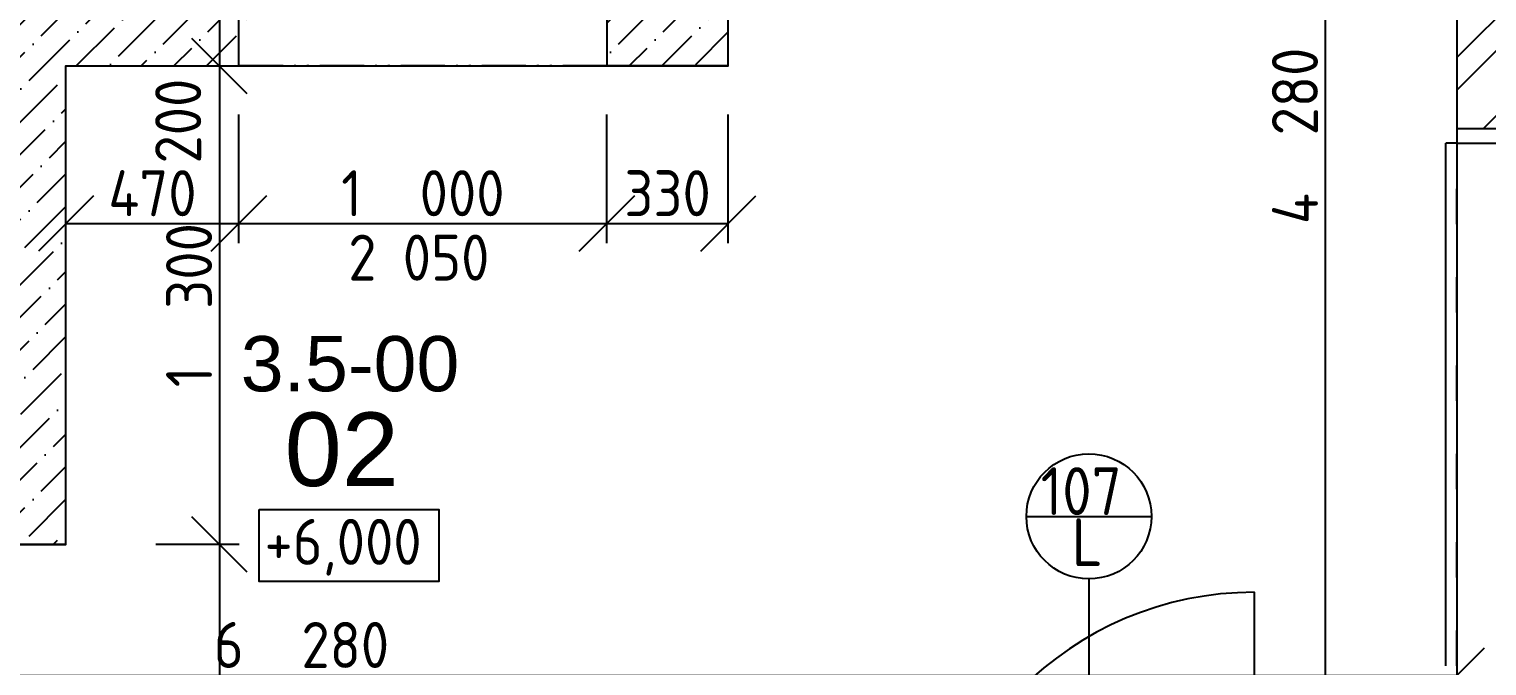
# Model space of a CAD drawing. Extents: x 4511820 to 5180432, y -1526536 to -944957.
# Drawn here: x 5152022 to 5155984, y -1114124 to -1112394 of the extents above; entities that cross this region are included whole.
import ezdxf

# ---------------------------------------------------------------- set-up
doc = ezdxf.new("R2010")
doc.units = 0
doc.header["$MEASUREMENT"] = 0
doc.linetypes.add('ACAD_ISO03W100', pattern=[30, 12, -18])
doc.linetypes.add('ACAD_ISO12W100', pattern=[22, 12, -3, 0.5, -3, 0.5, -3])
doc.layers.get('0').update_dxf_attribs({"linetype": 'CONTINUOUS'})
doc.layers.get('Defpoints').update_dxf_attribs({"color": 61, "linetype": 'CONTINUOUS'})
for name, color, linetype in [('DVERE', 45, 'CONTINUOUS'), ('KÓTY', 4, 'CONTINUOUS'), ('MÚRY', 1, 'CONTINUOUS'), ('Plochy', 41, 'CONTINUOUS'), ('POPIS', 7, 'CONTINUOUS'), ('TENKÁ', 7, 'CONTINUOUS'), ('ŠRAFY', 82, 'CONTINUOUS')]:
    doc.layers.add(name, color=color, linetype=linetype)
doc.styles.add('ARIAL', font='arial.ttf')
doc.styles.add('STYLE1', font='isocp.shx')
doc.dimstyles.new('STANDARD-50', dxfattribs={"dimtxt": 125, "dimasz": 150, "dimexe": 10, "dimexo": 200, "dimgap": 20, "dimtad": 1, "dimdsep": 46, "dimlunit": 6, "dimtxsty": 'STYLE1', "dimblk1": 'OBLIQUE', "dimblk2": 'OBLIQUE', "dimsah": 1, "dimcen": 2.5, "dimse1": 1, "dimse2": 1, "dimadec": 0, "dimazin": 0, "dimtfac": 1, "dimtmove": 1, "dimatfit": 3, "dimldrblk": 'OBLIQUE', "dimfxl": 1, "dimtolj": 1, "dimtzin": 0, "dimarcsym": 0})
pattern_1 = [(45, (650911.81, 347265.67), (33.1456304, 121.533978), [156.25, -31.25, 0, -31.25])]

# ---------------------------------------------------------------- blocks, each defined once
blk = doc.blocks.new('_OBLIQUE')
at = {"color": 0, "linetype": 'ByBlock'}
blk.add_line((-0.5, -0.5), (0.5, 0.5), dxfattribs=at)
blk = doc.blocks.new('*D12603')
at = {"layer": 'Defpoints', "color": 0}
for p in [(5155902.5, -1110544.2), (5159049, -1110544.2), (5155902.5, -1116824.2)]:
    blk.add_point(p, dxfattribs=at)
at = {"layer": 'KÓTY', "color": 0, "lineweight": -2}
blk.add_line((5159049, -1116824.2), (5159049, -1110544.2), dxfattribs=at)
at = {"layer": 'KÓTY', "color": 0, "linetype": 'ByBlock', "lineweight": -2, "xscale": 150, "yscale": 150, "zscale": 150}
for p, rotation in [((5159049, -1110544.2), 90), ((5159049, -1116824.2), 270)]:
    blk.add_blockref('_OBLIQUE', p, dxfattribs=dict(at, rotation=rotation))
at = {"layer": 'KÓTY', "color": 0, "insert": (5158966.5, -1113684.2), "char_height": 125, "attachment_point": 5, "rotation": 90, "style": 'STYLE1'}
blk.add_mtext('\\A1;6ﾠ280', dxfattribs=at)
blk = doc.blocks.new('*D17965')
at = {"layer": 'Defpoints', "color": 0}
for p in [(5152312.5, -1112294.2), (5152312.5, -1112494.2), (5152539.5, -1112494.2)]:
    blk.add_point(p, dxfattribs=at)
at = {"layer": 'KÓTY', "color": 0, "lineweight": -2}
blk.add_line((5152539.5, -1112294.2), (5152539.5, -1112494.2), dxfattribs=at)
at = {"layer": 'KÓTY', "color": 0, "linetype": 'ByBlock', "lineweight": -2, "xscale": 150, "yscale": 150, "zscale": 150}
for p, rotation in [((5152539.5, -1112294.2), 90), ((5152539.5, -1112494.2), 270)]:
    blk.add_blockref('_OBLIQUE', p, dxfattribs=dict(at, rotation=rotation))
at = {"layer": 'KÓTY', "color": 0, "insert": (5152427.5, -1112644), "char_height": 125, "attachment_point": 5, "rotation": 90, "style": 'STYLE1'}
blk.add_mtext('\\A1;200', dxfattribs=at)
blk = doc.blocks.new('*D17968')
at = {"layer": 'Defpoints', "color": 0}
for p in [(5152312.5, -1112494.2), (5152312.5, -1113794.2), (5152539.5, -1113794.2)]:
    blk.add_point(p, dxfattribs=at)
at = {"layer": 'KÓTY', "color": 0, "lineweight": -2}
blk.add_line((5152539.5, -1112494.2), (5152539.5, -1113794.2), dxfattribs=at)
at = {"layer": 'KÓTY', "color": 0, "linetype": 'ByBlock', "lineweight": -2, "xscale": 150, "yscale": 150, "zscale": 150}
for p, rotation in [((5152539.5, -1112494.2), 90), ((5152539.5, -1113794.2), 270)]:
    blk.add_blockref('_OBLIQUE', p, dxfattribs=dict(at, rotation=rotation))
at = {"layer": 'KÓTY', "color": 0, "insert": (5152457, -1113144.2), "char_height": 125, "attachment_point": 5, "rotation": 90, "style": 'STYLE1'}
blk.add_mtext('\\A1;1ﾠ300', dxfattribs=at)
blk = doc.blocks.new('*D17969')
at = {"layer": 'Defpoints', "color": 0}
for p in [(5152312.5, -1113794.2), (5152312.5, -1116824.2), (5152539.5, -1116824.2)]:
    blk.add_point(p, dxfattribs=at)
at = {"layer": 'KÓTY', "color": 0, "lineweight": -2}
blk.add_line((5152539.5, -1113794.2), (5152539.5, -1116824.2), dxfattribs=at)
at = {"layer": 'KÓTY', "color": 0, "linetype": 'ByBlock', "lineweight": -2, "xscale": 150, "yscale": 150, "zscale": 150}
for p, rotation in [((5152539.5, -1113794.2), 90), ((5152539.5, -1116824.2), 270)]:
    blk.add_blockref('_OBLIQUE', p, dxfattribs=dict(at, rotation=rotation))
at = {"layer": 'KÓTY', "color": 0, "insert": (5152457, -1115309.2), "char_height": 125, "attachment_point": 5, "rotation": 90, "style": 'STYLE1'}
blk.add_mtext('\\A1;3ﾠ030', dxfattribs=at)
blk = doc.blocks.new('*D18133')
at = {"layer": 'Defpoints', "color": 0}
for p in [(5155902.5, -1114150), (5149622.5, -1115254.2), (5155902.5, -1115254.2)]:
    blk.add_point(p, dxfattribs=at)
at = {"layer": 'KÓTY', "color": 0, "lineweight": -2}
blk.add_line((5149622.5, -1114150), (5155902.5, -1114150), dxfattribs=at)
at = {"layer": 'KÓTY', "color": 0, "linetype": 'ByBlock', "lineweight": -2, "xscale": 150, "yscale": 150, "zscale": 150, "rotation": 180}
blk.add_blockref('_OBLIQUE', (5149622.5, -1114150), dxfattribs=at)
at = {"layer": 'KÓTY', "color": 0, "linetype": 'ByBlock', "lineweight": -2, "xscale": 150, "yscale": 150, "zscale": 150}
blk.add_blockref('_OBLIQUE', (5155902.5, -1114150), dxfattribs=at)
at = {"layer": 'KÓTY', "color": 0, "insert": (5152762.5, -1114067.5), "char_height": 125, "attachment_point": 5, "style": 'STYLE1'}
blk.add_mtext('\\A1;6ﾠ280', dxfattribs=at)
blk = doc.blocks.new('*D18136')
at = {"layer": 'Defpoints', "color": 0}
for p in [(5155545, -1110544.2), (5155902.5, -1110544.2), (5155902.5, -1114824.2)]:
    blk.add_point(p, dxfattribs=at)
at = {"layer": 'KÓTY', "color": 0, "lineweight": -2}
blk.add_line((5155545, -1114824.2), (5155545, -1110544.2), dxfattribs=at)
at = {"layer": 'KÓTY', "color": 0, "linetype": 'ByBlock', "lineweight": -2, "xscale": 150, "yscale": 150, "zscale": 150}
for p, rotation in [((5155545, -1110544.2), 90), ((5155545, -1114824.2), 270)]:
    blk.add_blockref('_OBLIQUE', p, dxfattribs=dict(at, rotation=rotation))
at = {"layer": 'KÓTY', "color": 0, "insert": (5155462.5, -1112684.2), "char_height": 125, "attachment_point": 5, "rotation": 90, "style": 'STYLE1'}
blk.add_mtext('\\A1;4ﾠ280', dxfattribs=at)
blk = doc.blocks.new('*D18297')
at = {"layer": 'Defpoints', "color": 0}
for p in [(5152122.5, -1112494.2), (5152592.5, -1112494.2), (5152592.5, -1112922.5)]:
    blk.add_point(p, dxfattribs=at)
at = {"layer": 'KÓTY', "color": 0, "lineweight": -2}
blk.add_line((5152122.5, -1112922.5), (5152592.5, -1112922.5), dxfattribs=at)
at = {"layer": 'KÓTY', "color": 0, "linetype": 'ByBlock', "lineweight": -2, "xscale": 150, "yscale": 150, "zscale": 150, "rotation": 180}
blk.add_blockref('_OBLIQUE', (5152122.5, -1112922.5), dxfattribs=at)
at = {"layer": 'KÓTY', "color": 0, "linetype": 'ByBlock', "lineweight": -2, "xscale": 150, "yscale": 150, "zscale": 150}
blk.add_blockref('_OBLIQUE', (5152592.5, -1112922.5), dxfattribs=at)
at = {"layer": 'KÓTY', "color": 0, "insert": (5152357.5, -1112840), "char_height": 125, "attachment_point": 5, "style": 'STYLE1'}
blk.add_mtext('\\A1;470', dxfattribs=at)
blk = doc.blocks.new('*D18298')
at = {"layer": 'Defpoints', "color": 0}
for p in [(5152592.5, -1112494.2), (5153592.5, -1112494.2), (5153592.5, -1112922.5)]:
    blk.add_point(p, dxfattribs=at)
at = {"layer": 'KÓTY', "color": 0, "lineweight": -2}
blk.add_line((5152592.5, -1112922.5), (5153592.5, -1112922.5), dxfattribs=at)
at = {"layer": 'KÓTY', "color": 0, "linetype": 'ByBlock', "lineweight": -2, "xscale": 150, "yscale": 150, "zscale": 150, "rotation": 180}
blk.add_blockref('_OBLIQUE', (5152592.5, -1112922.5), dxfattribs=at)
at = {"layer": 'KÓTY', "color": 0, "linetype": 'ByBlock', "lineweight": -2, "xscale": 150, "yscale": 150, "zscale": 150}
blk.add_blockref('_OBLIQUE', (5153592.5, -1112922.5), dxfattribs=at)
at = {"layer": 'KÓTY', "color": 0, "insert": (5153092.5, -1112840), "char_height": 125, "attachment_point": 5, "style": 'STYLE1'}
blk.add_mtext('\\A1;1ﾠ000', dxfattribs=at)
blk = doc.blocks.new('*D18299')
at = {"layer": 'Defpoints', "color": 0}
for p in [(5153592.5, -1112494.2), (5153922.5, -1112494.2), (5153922.5, -1112922.5)]:
    blk.add_point(p, dxfattribs=at)
at = {"layer": 'KÓTY', "color": 0, "lineweight": -2}
blk.add_line((5153592.5, -1112922.5), (5153922.5, -1112922.5), dxfattribs=at)
at = {"layer": 'KÓTY', "color": 0, "linetype": 'ByBlock', "lineweight": -2, "xscale": 150, "yscale": 150, "zscale": 150, "rotation": 180}
blk.add_blockref('_OBLIQUE', (5153592.5, -1112922.5), dxfattribs=at)
at = {"layer": 'KÓTY', "color": 0, "linetype": 'ByBlock', "lineweight": -2, "xscale": 150, "yscale": 150, "zscale": 150}
blk.add_blockref('_OBLIQUE', (5153922.5, -1112922.5), dxfattribs=at)
at = {"layer": 'KÓTY', "color": 0, "insert": (5153757.5, -1112840), "char_height": 125, "attachment_point": 5, "style": 'STYLE1'}
blk.add_mtext('\\A1;330', dxfattribs=at)

msp = doc.modelspace()

# ---------------------------------------------------------------- hatches: boundary and pattern name
at = {"layer": 'ŠRAFY'}
h = msp.add_hatch(dxfattribs=at)
h.set_pattern_fill('ANSI32', color=256, scale=500)
h.set_pattern_definition([(45, (584112, 91563.12), (-132.5825215, 132.5825215), []), (45, (584200.39, 91563.12), (-132.5825215, 132.5825215), [])])
h.paths.add_polyline_path([(5155532.5, -1110544.191), (5155902.5, -1110544.191), (5155902.5, -1112664.191), (5156282.5, -1112664.191), (5156282.5, -1110164.191), (5155532.5, -1110164.191)])
h = msp.add_hatch(dxfattribs=at)
h.set_pattern_fill('ANSI36', color=256, scale=500)
h.set_pattern_definition(pattern_1)
h.paths.add_polyline_path([(5152592.5, -1112494.191), (5152592.5, -1112294.191), (5152142.5, -1112294.191), (5152122.5, -1112294.191), (5152122.5, -1112033.191), (5152122.5, -1111993.191), (5152122.5, -1110705.191), (5152122.5, -1110665.191), (5152122.5, -1110544.191), (5151922.5, -1110544.191), (5151922.5, -1111644.191), (5151922.5, -1111924.191), (5151922.5, -1112204.191), (5151922.5, -1112233.799), (5151922.5, -1112268.44), (5151922.5, -1112484.191), (5151922.5, -1112764.191), (5151922.5, -1113044.191), (5151922.5, -1113324.191), (5151922.5, -1113604.191), (5151922.5, -1113794.191), (5152122.5, -1113794.191), (5152122.5, -1112494.191)])
h = msp.add_hatch(dxfattribs=at)
h.set_pattern_fill('ANSI36', color=256, scale=500)
h.set_pattern_definition(pattern_1)
h.paths.add_polyline_path([(5153592.5, -1112294.191), (5153592.5, -1112494.191), (5153922.5, -1112494.191), (5153922.5, -1110544.191), (5153722.5, -1110544.191), (5153722.5, -1111402.941), (5153722.5, -1111442.941), (5153722.5, -1111629.441), (5153722.5, -1111669.441), (5153722.5, -1111750.691), (5153722.5, -1111861.691), (5153722.5, -1112294.191), (5153692.5, -1112294.191)])

# ---------------------------------------------------------------- linework, layer by layer
at = {"layer": 'DVERE', "ltscale": 0.25}
for p, q in [((5154732.5, -1113718), (5155072.5, -1113718)), ((5154902.5, -1113888), (5154902.5, -1115502.5))]:
    msp.add_line(p, q, dxfattribs=at)
at = {"layer": 'DVERE'}
msp.add_line((5155352.5, -1114824.191), (5155352.5, -1113924.191), dxfattribs=at)
at = {"layer": 'DVERE', "ltscale": 0.25}
msp.add_circle((5154902.5, -1113718), 170, dxfattribs=at)
at = {"layer": 'DVERE'}
msp.add_arc((5155352.5, -1114824.191), 900, 90, 180, dxfattribs=at)
at = {"layer": 'KÓTY'}
for p, q in [((5152592.5, -1112975.903), (5152592.5, -1112625.903)), ((5153592.5, -1112975.903), (5153592.5, -1112625.903)), ((5153922.5, -1112975.903), (5153922.5, -1112625.903)), ((5152593.5, -1113794.191), (5152366.5, -1113794.191))]:
    msp.add_line(p, q, dxfattribs=at)
at = {"layer": 'MÚRY'}
for p, q in [((5153922.5, -1112494.191), (5153922.5, -1110544.191)), ((5155902.5, -1110544.191), (5155902.5, -1112704.191)), ((5152592.5, -1112494.191), (5152592.5, -1112294.191)), ((5153592.5, -1112294.191), (5153592.5, -1112494.191)), ((5152122.5, -1113794.191), (5152122.5, -1112494.191)), ((5152122.5, -1112494.191), (5152592.5, -1112494.191)), ((5153922.5, -1112494.191), (5153592.5, -1112494.191)), ((5155902.5, -1112704.191), (5156442.5, -1112704.191)), ((5152122.5, -1113794.191), (5151922.5, -1113794.191))]:
    msp.add_line(p, q, dxfattribs=at)
at = {"layer": 'Plochy'}
msp.add_lwpolyline([(5149272.5, -1116824.191), (5149272.5, -1121114.191), (5147672.5, -1121114.191), (5147672.5, -1115254.191), (5149622.5, -1115254.191), (5149622.5, -1113604.191), (5151922.5, -1113604.191), (5151922.5, -1113794.191), (5152122.5, -1113794.191), (5152122.5, -1112494.191), (5153922.5, -1112494.191), (5153922.5, -1110544.191), (5155902.5, -1110544.191), (5155902.5, -1114824.191), (5153787.5, -1114824.191), (5153787.5, -1116824.191)], close=True, dxfattribs=at)
at = {"layer": 'TENKÁ', "linetype": 'ACAD_ISO12W100', "ltscale": 10}
msp.add_line((5153592.5, -1112494.191), (5152592.5, -1112494.191), dxfattribs=at)
at = {"layer": 'TENKÁ'}
msp.add_line((5155902.5, -1112664.191), (5156282.5, -1112664.191), dxfattribs=at)
at = {"layer": 'TENKÁ', "ltscale": 0.25}
for p in [(5155872.5, -1114124.191), (5155902.5, -1112704.191)]:
    msp.add_line(p, (5155872.5, -1112704.191), dxfattribs=at)
at = {"layer": 'TENKÁ', "linetype": 'ACAD_ISO03W100', "ltscale": 8}
msp.add_line((5155902.5, -1114124.191), (5155902.5, -1112704.191), dxfattribs=at)
at = {"layer": 'TENKÁ', "ltscale": 0.25}
msp.add_lwpolyline([(5152647.837, -1113699.601), (5153135.452, -1113699.601), (5153135.452, -1113895), (5152647.837, -1113895)], close=True, dxfattribs=at)

# ---------------------------------------------------------------- texts
at = {"layer": 'DVERE', "style": 'STYLE1'}
for s, p in [('107', (5154771.47, -1113714.5)), ('L', (5154855.97, -1113853.137))]:
    msp.add_text(s, height=130, dxfattribs=at).set_placement(p)
at = {"layer": 'KÓTY', "insert": (5153081.498, -1113014.957), "char_height": 125, "attachment_point": 5, "style": 'STYLE1'}
msp.add_mtext('\\A1;2 050', dxfattribs=at)
at = {"layer": 'POPIS', "lineweight": 40, "ltscale": 0.25, "style": 'ARIAL'}
for s, height, p in [('3.5-00', 150, (5152597.515, -1113378.199)), ('02', 200, (5152716.769, -1113635.77))]:
    msp.add_text(s, height=height, dxfattribs=at).set_placement(p)
at = {"layer": 'TENKÁ', "ltscale": 0.25, "style": 'STYLE1'}
msp.add_text('+6,000', height=125, dxfattribs=at).set_placement((5152662.227, -1113849.802))

# ---------------------------------------------------------------- dimensions: what is measured, and where the dimension line sits
at = {"layer": 'KÓTY'}
for base, p1, p2, picture, middle in [((5155545, -1110544.191), (5155902.5, -1114824.191), (5155902.5, -1110544.191), '*D18136', (5155462.457, -1112684.191)), ((5159049, -1110544.191), (5155902.5, -1116824.191), (5155902.5, -1110544.191), '*D12603', (5158966.457, -1113684.191)), ((5152539.5, -1113794.191), (5152312.5, -1112494.191), (5152312.5, -1113794.191), '*D17968', (5152456.957, -1113144.191)), ((5152539.5, -1116824.191), (5152312.5, -1113794.191), (5152312.5, -1116824.191), '*D17969', (5152456.957, -1115309.191))]:
    dim = msp.add_linear_dim(base=base, p1=p1, p2=p2, angle=90, dimstyle='STANDARD-50', dxfattribs=at)
    dim.commit()
    dim.dimension.update_dxf_attribs({"geometry": picture, "text_midpoint": middle})
dim = msp.add_linear_dim(base=(5152539.5, -1112494.191), p1=(5152312.5, -1112294.191), p2=(5152312.5, -1112494.191), angle=90, dimstyle='STANDARD-50', dxfattribs=at)
dim.commit()
dim.dimension.update_dxf_attribs({"geometry": '*D17965', "text_midpoint": (5152510, -1112644), "dimtype": 160})
for base, p1, p2, picture, middle in [((5152592.5, -1112922.5), (5152122.5, -1112494.191), (5152592.5, -1112494.191), '*D18297', (5152357.5, -1112840)), ((5153592.5, -1112922.5), (5152592.5, -1112494.191), (5153592.5, -1112494.191), '*D18298', (5153092.5, -1112839.957)), ((5153922.5, -1112922.5), (5153592.5, -1112494.191), (5153922.5, -1112494.191), '*D18299', (5153757.5, -1112840))]:
    dim = msp.add_linear_dim(base=base, p1=p1, p2=p2, dimstyle='STANDARD-50', override={"dimtxsty": 'STYLE1', "dimldrblk": 'OBLIQUE'}, dxfattribs=at)
    dim.commit()
    dim.dimension.update_dxf_attribs({"geometry": picture, "text_midpoint": middle})
dim = msp.add_linear_dim(base=(5155902.5, -1114150), p1=(5149622.5, -1115254.191), p2=(5155902.5, -1115254.191), dimstyle='STANDARD-50', dxfattribs=at)
dim.commit()
dim.dimension.update_dxf_attribs({"geometry": '*D18133', "text_midpoint": (5152762.5, -1114067.457)})

doc.saveas('drawing.dxf')
